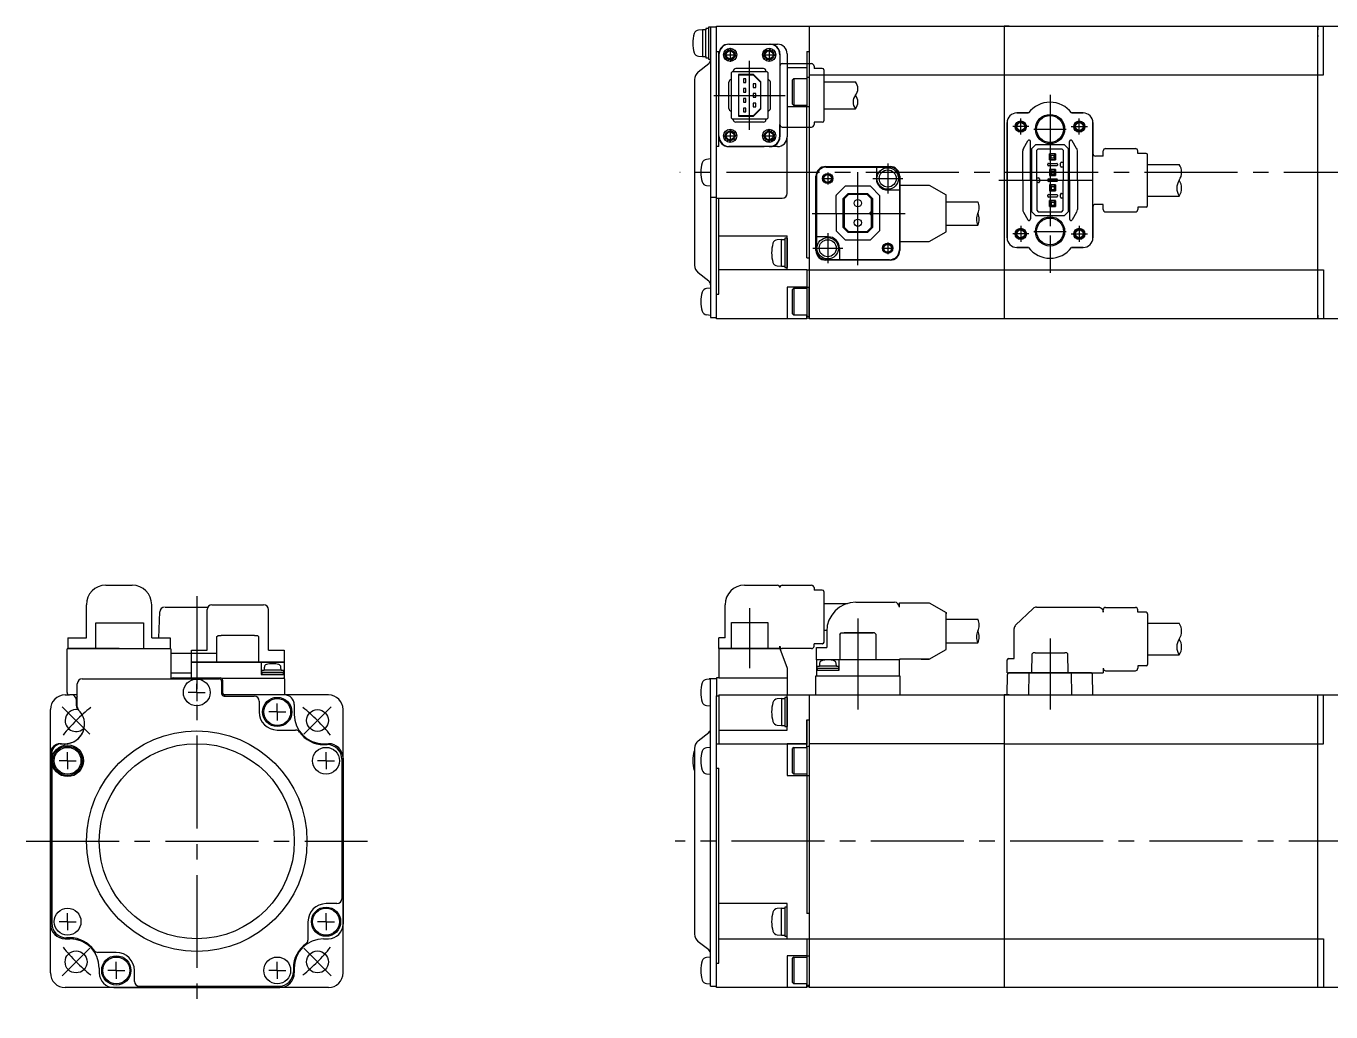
# Model space of a CAD drawing. Header units: millimetres. Extents: x -227 to 202, y -153 to 167.
# Drawn here: x -227.3 to 40.3, y -35 to 167.1 of the extents above; entities that cross this region are included whole.
import ezdxf

# ---------------------------------------------------------------- set-up
doc = ezdxf.new("R2010")
doc.units = ezdxf.units.MM
doc.linetypes.add('CENTER2', pattern=[28.575, 19.05, -3.175, 3.175, -3.175])
pattern_1 = [(45, (-312.71933, 45.2306), (-0.7071068, 1e-16), [])]

msp = doc.modelspace()

# ---------------------------------------------------------------- hatches: boundary and pattern name
at = {"linetype": 'Continuous'}
h = msp.add_hatch(dxfattribs=at)
h.set_pattern_fill('CUSTOM1', color=4, scale=0.5, angle=45, pattern_type=2)
h.set_pattern_definition(pattern_1)
edge = h.paths.add_edge_path()
edge.add_arc((-82.89, 161.24), 1.35, 0, 360)
edge = h.paths.add_edge_path(flags=17)
edge.add_arc((-82.89, 161.24), 1, 0, 360)
h = msp.add_hatch(dxfattribs=at)
h.set_pattern_fill('CUSTOM0', color=4, scale=0.5, angle=45, pattern_type=2)
h.set_pattern_definition(pattern_1)
edge = h.paths.add_edge_path()
edge.add_arc((-74.88, 161.24), 1.35, 0, 360)
edge = h.paths.add_edge_path(flags=17)
edge.add_arc((-74.88, 161.24), 1, 0, 360)
h = msp.add_hatch(dxfattribs=at)
h.set_pattern_fill('CUSTOM2', color=4, scale=0.5, angle=45, pattern_type=2)
h.set_pattern_definition(pattern_1)
edge = h.paths.add_edge_path()
edge.add_arc((-82.88, 144.64), 1.35, 0, 360)
edge = h.paths.add_edge_path(flags=17)
edge.add_arc((-82.88, 144.64), 1, 0, 360)
h = msp.add_hatch(dxfattribs=at)
h.set_pattern_fill('CUSTOM3', color=4, scale=0.5, angle=45, pattern_type=2)
h.set_pattern_definition(pattern_1)
edge = h.paths.add_edge_path()
edge.add_arc((-74.88, 144.64), 1.35, 0, 360)
edge = h.paths.add_edge_path(flags=17)
edge.add_arc((-74.88, 144.64), 1, 0, 360)

# ---------------------------------------------------------------- linework, layer by layer
at = {"color": 7, "linetype": 'Continuous'}
for p, q in [((-88.53, 166.39), (-89.38, 166.32)), ((-88.53, 166.39), (-88.53, 160.89)), ((-87.83, 166.39), (-88.53, 166.39)), ((-87.83, 166.64), (-87.83, 166.39)), ((-87.33, 166.64), (-87.83, 166.64)), ((-87.83, 160.89), (-87.83, 166.39)), ((-87.33, 166.89), (-87.33, 166.64)), ((-86.88, 166.89), (-87.33, 166.89)), ((-87.33, 166.64), (-87.33, 160.64)), ((-85.68, 166.89), (-86.88, 166.89)), ((-86.88, 166.89), (-86.88, 113.8)), ((-85.68, 107.14), (-85.68, 167.14)), ((-85.68, 167.14), (-66.68, 167.14)), ((-66.68, 167.14), (-66.68, 107.14)), ((-66.68, 167.14), (45.32, 167.14)), ((-26.68, 167.14), (-26.68, 135.54)), ((-26.68, 167.14), (-22.68, 167.14)), ((-25.68, 167.14), (-26.68, 167.14)), ((-25.68, 167.14), (-26.68, 167.14)), ((-1.33, 167.14), (-0.83, 167.14)), ((-1.33, 167.14), (-0.83, 167.14)), ((-0.83, 167.14), (1.17, 167.14)), ((37.62, 167.14), (37.62, 166.39)), ((37.62, 166.39), (37.62, 167.14)), ((37.62, 166.39), (37.62, 167.14)), ((37.62, 165.59), (37.62, 167.14)), ((37.62, 166.99), (37.62, 166.79)), ((37.62, 165.39), (37.62, 166.94)), ((38.82, 157.14), (38.82, 167.14)), ((-83.18, 163.44), (-74.68, 163.44)), ((-74.68, 163.44), (-73.18, 163.44)), ((37.62, 107.14), (37.62, 165.59)), ((37.62, 165.19), (37.62, 164.99)), ((-89.38, 160.97), (-88.53, 160.89)), ((-88.53, 160.89), (-87.83, 160.89)), ((-87.83, 160.89), (-87.83, 160.64)), ((-87.83, 160.64), (-87.33, 160.64)), ((-87.33, 160.64), (-87.33, 160.39)), ((-85.68, 161.94), (-85.18, 161.94)), ((-85.18, 142.44), (-85.18, 161.94)), ((-72.68, 161.44), (-72.68, 144.44)), ((-71.18, 161.44), (-71.18, 144.44)), ((-67.18, 161.94), (-67.18, 156.39)), ((-67.18, 161.94), (-66.68, 161.94)), ((-89.42, 157.74), (-87.27, 159.44)), ((-87.33, 160.39), (-86.88, 160.39)), ((-82.23, 157.94), (-82.23, 157.84)), ((-76.03, 158.44), (-81.73, 158.44)), ((-75.53, 157.84), (-75.53, 157.94)), ((-71.18, 158.64), (-67.18, 158.64)), ((-90.18, 156.17), (-90.18, 118.11)), ((-83.13, 150.24), (-83.13, 155.64)), ((-82.63, 156.14), (-82.58, 156.14)), ((-82.58, 157.64), (-82.38, 157.84)), ((-82.58, 148.24), (-82.58, 157.64)), ((-82.38, 157.84), (-75.38, 157.84)), ((-78.08, 157.19), (-81.18, 157.19)), ((-81.18, 157.19), (-81.18, 148.69)), ((-76.58, 155.69), (-78.08, 157.19)), ((-76.58, 150.19), (-76.58, 155.69)), ((-75.18, 157.64), (-75.38, 157.84)), ((-75.18, 157.64), (-75.18, 148.24)), ((-75.13, 156.14), (-75.18, 156.14)), ((-74.63, 150.24), (-74.63, 155.64)), ((-69.81, 156.39), (-70.06, 156.14)), ((-70.06, 151.14), (-70.06, 156.14)), ((-69.81, 156.39), (-67.06, 156.39)), ((-69.81, 156.39), (-69.81, 150.89)), ((-69.81, 156.39), (-69.81, 150.89)), ((-67.06, 150.64), (-67.06, 156.64)), ((-67.06, 150.64), (-67.06, 156.64)), ((-67.06, 150.64), (-67.06, 156.64)), ((-67.06, 150.64), (-67.06, 156.64)), ((-67.06, 156.64), (-66.68, 156.64)), ((-66.68, 157.14), (37.62, 157.14)), ((37.62, 157.14), (38.82, 157.14)), ((-78.08, 148.69), (-76.58, 150.19)), ((-71.18, 150.64), (-67.18, 150.64)), ((-70.06, 151.14), (-69.81, 150.89)), ((-67.06, 150.89), (-69.81, 150.89)), ((-67.06, 150.89), (-69.81, 150.89)), ((-67.18, 119.64), (-67.18, 150.89)), ((-67.06, 150.64), (-66.68, 150.64)), ((-67.06, 150.64), (-66.68, 150.64)), ((-82.63, 149.74), (-82.58, 149.74)), ((-82.58, 148.24), (-82.38, 148.04)), ((-75.38, 148.04), (-82.38, 148.04)), ((-82.23, 147.94), (-82.23, 148.04)), ((-76.03, 147.44), (-81.73, 147.44)), ((-81.18, 148.69), (-78.08, 148.69)), ((-75.53, 148.04), (-75.53, 147.94)), ((-75.38, 148.04), (-75.18, 148.24)), ((-75.13, 149.74), (-75.18, 149.74)), ((-26.08, 147.34), (-26.08, 123.74)), ((-21.68, 149.34), (-24.08, 149.34)), ((-10.48, 149.34), (-12.88, 149.34)), ((-8.48, 123.74), (-8.48, 147.34)), ((-85.18, 142.44), (-85.68, 142.44)), ((-74.68, 142.44), (-83.18, 142.44)), ((-73.18, 142.44), (-74.68, 142.44)), ((-71.18, 132.84), (-71.18, 144.44)), ((-26.68, 144.25), (-26.68, 107.14)), ((-22.75, 142.07), (-21.84, 143.64)), ((-21.28, 135.54), (-21.28, 143.49)), ((-21.01, 142.04), (-20.21, 142.84)), ((-21.01, 129.04), (-21.01, 142.04)), ((-20.21, 142.84), (-14.36, 142.84)), ((-20.01, 141.69), (-19.71, 141.99)), ((-19.71, 141.99), (-14.86, 141.99)), ((-14.86, 141.99), (-14.56, 141.69)), ((-14.36, 142.84), (-13.56, 142.04)), ((-13.56, 142.04), (-13.56, 129.04)), ((-13.28, 135.54), (-13.28, 143.49)), ((-11.82, 142.07), (-12.72, 143.64)), ((-86.88, 139.89), (-87.73, 139.82)), ((-22.88, 135.54), (-22.88, 141.57)), ((-20.01, 135.54), (-20.01, 141.69)), ((-14.91, 139.24), (-14.56, 139.24)), ((-14.56, 141.69), (-14.56, 135.54)), ((-11.68, 135.54), (-11.68, 141.57)), ((-63.28, 138.34), (-50.08, 138.34)), ((-63.18, 138.24), (-50.18, 138.24)), ((-52.88, 138.24), (-52.88, 135.84)), ((-17.76, 138.64), (-17.76, 138.84)), ((-17.61, 138.99), (-15.91, 138.99)), ((-15.91, 138.49), (-17.61, 138.49)), ((-15.76, 138.84), (-15.76, 138.64)), ((-15.11, 138.44), (-15.11, 139.04)), ((-14.56, 138.24), (-14.91, 138.24)), ((-87.73, 134.46), (-86.88, 134.39)), ((-65.28, 121.14), (-65.28, 136.34)), ((-65.18, 121.24), (-65.18, 136.24)), ((-59.36, 134.25), (-61.12, 132.49)), ((-54.15, 134.31), (-59.22, 134.31)), ((-54.01, 134.25), (-52.19, 132.35)), ((-48.18, 136.24), (-48.18, 121.24)), ((-48.08, 136.34), (-48.08, 121.14)), ((-22.88, 135.54), (-22.88, 129.51)), ((-21.28, 135.54), (-21.28, 127.59)), ((-20.01, 136.04), (-19.66, 136.04)), ((-20.01, 135.54), (-20.01, 129.39)), ((-19.66, 135.04), (-20.01, 135.04)), ((-19.46, 135.84), (-19.46, 135.24)), ((-17.76, 135.44), (-17.76, 135.64)), ((-17.61, 135.79), (-15.91, 135.79)), ((-15.91, 135.29), (-17.61, 135.29)), ((-15.76, 135.64), (-15.76, 135.44)), ((-14.56, 129.39), (-14.56, 135.54)), ((-13.28, 135.54), (-13.28, 127.59)), ((-11.68, 135.54), (-11.68, 129.51)), ((-86.88, 132.04), (-85.68, 132.04)), ((-85.68, 131.84), (-72.18, 131.84)), ((-85.18, 112.14), (-85.18, 131.84)), ((-61.18, 132.35), (-61.17, 125.29)), ((-59.68, 131.81), (-58.68, 132.81)), ((-59.68, 125.83), (-59.68, 131.81)), ((-58.6, 132.61), (-59.48, 131.73)), ((-59.48, 131.73), (-59.48, 125.91)), ((-58.68, 132.81), (-54.69, 132.81)), ((-54.77, 132.61), (-58.6, 132.61)), ((-53.89, 131.73), (-54.77, 132.61)), ((-53.69, 131.81), (-54.69, 132.81)), ((-53.89, 125.91), (-53.89, 131.73)), ((-53.69, 131.81), (-53.69, 125.83)), ((-52.19, 125.29), (-52.19, 132.35)), ((-50.58, 133.54), (-48.18, 133.54)), ((-17.76, 132.24), (-17.76, 132.44)), ((-17.61, 132.59), (-15.91, 132.59)), ((-15.91, 132.09), (-17.61, 132.09)), ((-15.76, 132.44), (-15.76, 132.24)), ((-15.11, 132.04), (-15.11, 132.64)), ((-14.91, 132.84), (-14.56, 132.84)), ((-14.56, 131.84), (-14.91, 131.84)), ((-54.16, 128.59), (-54.16, 128.89)), ((-54.06, 128.99), (-53.89, 128.99)), ((-53.89, 128.49), (-54.06, 128.49)), ((-22.75, 129.01), (-21.84, 127.44)), ((-20.21, 128.24), (-21.01, 129.04)), ((-20.01, 129.39), (-19.71, 129.09)), ((-19.71, 129.09), (-14.86, 129.09)), ((-14.86, 129.09), (-14.56, 129.39)), ((-13.56, 129.04), (-14.36, 128.24)), ((-11.82, 129.01), (-12.72, 127.44)), ((-59.68, 125.83), (-58.68, 124.83)), ((-59.48, 125.91), (-58.6, 125.03)), ((-54.77, 125.03), (-53.89, 125.91)), ((-54.69, 124.83), (-53.69, 125.83)), ((-14.36, 128.24), (-20.21, 128.24)), ((-85.18, 124.14), (-71.18, 124.14)), ((-72.38, 123.39), (-73.23, 123.32)), ((-72.38, 117.89), (-72.38, 123.39)), ((-72.38, 123.39), (-71.68, 123.39)), ((-71.68, 123.64), (-71.68, 117.64)), ((-71.18, 123.64), (-71.68, 123.64)), ((-71.18, 117.14), (-71.18, 124.14)), ((-71.18, 123.64), (-71.18, 117.64)), ((-71.18, 123.64), (-71.18, 117.64)), ((-62.78, 123.94), (-65.18, 123.94)), ((-61.12, 125.15), (-59.36, 123.39)), ((-59.22, 123.33), (-54.15, 123.33)), ((-54.69, 124.83), (-58.68, 124.83)), ((-58.6, 125.03), (-54.77, 125.03)), ((-54.01, 123.39), (-52.25, 125.15)), ((-60.48, 121.64), (-60.48, 119.24)), ((-24.08, 121.74), (-21.68, 121.74)), ((-12.88, 121.74), (-10.48, 121.74)), ((-73.23, 117.97), (-72.38, 117.89)), ((-72.38, 117.89), (-71.68, 117.89)), ((-67.18, 119.64), (-66.68, 119.64)), ((-50.08, 119.14), (-63.28, 119.14)), ((-50.18, 119.24), (-63.18, 119.24)), ((-87.27, 114.84), (-89.42, 116.54)), ((-67.18, 117.14), (-85.18, 117.14)), ((-71.68, 117.64), (-71.18, 117.64)), ((-67.18, 117.14), (-67.18, 113.39)), ((-67.18, 117.14), (-66.68, 117.14)), ((-66.68, 117.14), (37.62, 117.14)), ((37.62, 117.14), (38.82, 117.14)), ((38.82, 117.14), (38.82, 107.14)), ((-86.88, 113.39), (-87.73, 113.32)), ((-86.88, 113.8), (-86.88, 107.39)), ((-71.18, 113.64), (-71.18, 107.14)), ((-67.18, 113.64), (-71.18, 113.64)), ((-69.81, 113.39), (-70.06, 113.14)), ((-70.06, 108.14), (-70.06, 113.14)), ((-69.81, 113.39), (-69.81, 107.89)), ((-69.81, 113.39), (-67.06, 113.39)), ((-67.06, 107.64), (-67.06, 113.64)), ((-67.06, 113.64), (-66.68, 113.64)), ((-66.68, 110.64), (-66.68, 113.39)), ((-66.68, 110.64), (-66.68, 113.39)), ((-85.68, 112.14), (-85.18, 112.14)), ((-66.68, 107.89), (-66.68, 110.64)), ((-87.73, 107.97), (-86.88, 107.89)), ((-86.88, 107.39), (-85.68, 107.39)), ((-67.18, 107.14), (-85.68, 107.14)), ((-70.06, 108.14), (-69.81, 107.89)), ((-67.06, 107.89), (-69.81, 107.89)), ((-67.18, 107.14), (-67.18, 107.89)), ((-67.18, 107.34), (-66.68, 107.34)), ((-67.06, 107.64), (-66.68, 107.64)), ((45.32, 107.14), (-66.68, 107.14)), ((37.62, 107.14), (37.62, 108.69)), ((37.62, 107.89), (37.62, 107.14)), ((37.62, 107.14), (37.62, 107.89)), ((37.62, 107.14), (37.62, 107.89)), ((37.62, 107.49), (37.62, 107.29)), ((-212.95, 44.8), (-203.15, 44.8)), ((-212.95, 39.5), (-212.95, 44.8)), ((-203.15, 44.8), (-203.15, 39.5)), ((-82.58, 39.5), (-82.58, 44.82)), ((-82.58, 44.82), (-75.18, 44.82)), ((-75.18, 44.82), (-75.18, 39.5)), ((-188.2, 41.9), (-187.9, 42.2)), ((-188.2, 41.9), (-188.2, 36.7)), ((-187.9, 42.2), (-187.28, 42.2)), ((-180.43, 42.2), (-187.28, 42.2)), ((-180.43, 42.2), (-179.8, 42.2)), ((-179.8, 42.2), (-179.5, 41.9)), ((-179.5, 36.7), (-179.5, 41.9)), ((-60.41, 42.4), (-60.11, 42.7)), ((-60.41, 42.4), (-60.41, 37.2)), ((-60.11, 42.7), (-59.49, 42.7)), ((-59.53, 42.7), (-53.54, 42.7)), ((-53.88, 42.7), (-59.49, 42.7)), ((-53.26, 42.7), (-53.88, 42.7)), ((-53.26, 42.7), (-52.96, 42.4)), ((-52.96, 37.2), (-52.96, 42.4)), ((-218.85, 30.5), (-218.85, 39.4)), ((-218.75, 39.5), (-197.65, 39.5)), ((-197.55, 39.4), (-197.55, 33.3)), ((-197.55, 38.57), (-188.2, 38.57)), ((-85.18, 39.4), (-85.18, 33.5)), ((-80.62, 39.5), (-85.08, 39.5)), ((-75.66, 39.5), (-80.62, 39.5)), ((-75.16, 39.5), (-79.26, 39.5)), ((-73.88, 39.5), (-75.66, 39.5)), ((-72.68, 39.5), (-75.16, 39.5)), ((-72.68, 39.5), (-71.18, 35.5)), ((-21.01, 34.5), (-20.94, 38.4)), ((-20.74, 38.6), (-20.94, 38.4)), ((-20.3, 38.6), (-20.74, 38.6)), ((-20.31, 38.6), (-19.83, 38.6)), ((-19.83, 38.6), (-14.74, 38.6)), ((-14.74, 38.6), (-14.26, 38.6)), ((-13.83, 38.6), (-14.26, 38.6)), ((-13.83, 38.6), (-13.63, 38.4)), ((-13.56, 34.5), (-13.63, 38.4)), ((-193.35, 36.7), (-174.35, 36.7)), ((-193.35, 33.5), (-193.35, 36.7)), ((-179.05, 36.7), (-179.05, 34.2)), ((-178.9, 34.6), (-178.9, 35.1)), ((-178.9, 35.1), (-178.45, 35.1)), ((-178.4, 35.69), (-178.45, 35.1)), ((-174.95, 35.1), (-178.45, 35.1)), ((-174.95, 35.1), (-175, 35.69)), ((-174.95, 35.1), (-174.5, 35.1)), ((-174.5, 35.1), (-174.5, 34.6)), ((-174.35, 36.7), (-174.35, 33.4)), ((-71.18, 35.5), (-71.18, 29.99)), ((-65.18, 37.2), (-65.18, 33.9)), ((-48.18, 37.2), (-65.18, 37.2)), ((-63.18, 35), (-65.18, 35)), ((-65.03, 35.4), (-65.03, 35.9)), ((-65.03, 35.9), (-64.58, 35.9)), ((-60.63, 35.4), (-65.03, 35.4)), ((-64.98, 35.4), (-65.03, 35.4)), ((-64.98, 35), (-64.98, 35.4)), ((-64.53, 36.49), (-64.58, 35.9)), ((-61.08, 35.9), (-64.58, 35.9)), ((-60.58, 35), (-63.18, 35)), ((-61.08, 35.9), (-61.14, 36.49)), ((-61.08, 35.9), (-60.63, 35.9)), ((-60.63, 35.4), (-60.68, 35.4)), ((-60.68, 35.4), (-60.68, 35)), ((-60.63, 35.9), (-60.63, 35.4)), ((-60.58, 37.2), (-60.58, 35)), ((-48.18, 33.9), (-48.18, 37.2)), ((-216.75, 27.57), (-216.75, 32.3)), ((-215.75, 33.3), (-187.65, 33.3)), ((-193.35, 34.47), (-197.55, 34.47)), ((-197.05, 33.5), (-187.45, 33.5)), ((-192.25, 30.5), (-192.25, 32.25)), ((-187.15, 33.4), (-174.45, 33.4)), ((-187.15, 32.8), (-187.15, 30.25)), ((-186.95, 33), (-186.95, 30.5)), ((-179.05, 34.2), (-174.35, 34.2)), ((-174.5, 34.6), (-178.9, 34.6)), ((-178.85, 34.6), (-178.9, 34.6)), ((-178.85, 34.2), (-178.85, 34.6)), ((-174.55, 34.2), (-178.85, 34.2)), ((-174.5, 34.6), (-174.55, 34.6)), ((-174.55, 34.6), (-174.55, 34.2)), ((-174.35, 33.4), (-174.45, 33.4)), ((-174.25, 33.3), (-174.25, 30)), ((-86.88, 33.25), (-87.73, 33.18)), ((-85.68, 33.3), (-87.18, 33.3)), ((-86.88, -29.75), (-86.88, 33.3)), ((-85.18, 33.5), (-85.68, 33.5)), ((-85.68, 33.5), (-85.68, 33.3)), ((-85.68, 33.3), (-85.68, 29.8)), ((-85.18, 33.5), (-71.18, 33.5)), ((-71.18, 33.5), (-71.18, 30)), ((-65.28, 33.9), (-48.08, 33.9)), ((-65.28, 30), (-65.28, 33.9)), ((-48.08, 33.9), (-48.08, 30)), ((-26.08, 30), (-26.01, 34.21)), ((-13.56, 34.5), (-25.71, 34.5)), ((-21.64, 34.5), (-21.68, 30)), ((-8.86, 34.5), (-13.56, 34.5)), ((-12.92, 34.5), (-12.88, 30)), ((-8.48, 30), (-8.56, 34.21)), ((-219.25, 30), (-218.35, 30)), ((-216.75, 30), (-218.35, 30)), ((-192.25, 30.5), (-194, 30.5)), ((-192.25, 30.5), (-190.5, 30.5)), ((-192.25, 30.5), (-192.25, 28.75)), ((-165.25, 30), (-187.09, 30)), ((-186.65, 29.75), (-180.45, 29.75)), ((-85.68, 29.8), (-85.18, 29.8)), ((-85.68, -30), (-85.68, 29.8)), ((-85.18, 30), (-85.18, 20)), ((-85.18, 30), (-66.68, 30)), ((-71.68, 29.5), (-71.68, 23.5)), ((-71.18, 29.5), (-71.68, 29.5)), ((-71.18, 22.8), (-71.18, 29.99)), ((-71.18, 29.5), (-71.18, 23.5)), ((-66.68, 30), (45.32, 30)), ((-66.68, 30), (-66.68, -30)), ((-25.68, 30), (-26.68, 30)), ((-25.68, 30), (-26.68, 30)), ((-26.68, 30), (-22.68, 30)), ((-26.68, 30), (-26.68, -1.6)), ((-20.83, 30), (-20.33, 30)), ((-20.83, 30), (-20.33, 30)), ((-20.33, 30), (-18.33, 30)), ((37.62, -30), (37.62, 30)), ((38.82, 20), (38.82, 30)), ((-222.25, -27), (-222.25, 27)), ((-216.95, 27.76), (-216.95, 29.25)), ((-179.45, 28.75), (-179.45, 26.5)), ((-175.75, 26.5), (-175.75, 28.25)), ((-172.25, 28), (-172.25, 26)), ((-162.25, -27), (-162.25, 27)), ((-87.73, 27.82), (-86.88, 27.75)), ((-72.38, 29.25), (-73.23, 29.17)), ((-72.38, 29.25), (-71.68, 29.25)), ((-72.38, 29.25), (-72.38, 23.75)), ((-175.75, 26.5), (-177.5, 26.5)), ((-175.75, 26.5), (-175.75, 24.75)), ((-175.75, 26.5), (-174, 26.5)), ((-67.18, 24.9), (-66.68, 24.9)), ((-67.18, 19.25), (-67.18, 24.9)), ((-67.18, 24.9), (-67.18, 19.8)), ((-175.75, 22.8), (-172, 22.8)), ((-175.75, 22.8), (-172, 22.8)), ((-89.42, 20.6), (-87.27, 22.3)), ((-85.18, 22.8), (-71.18, 22.8)), ((-73.23, 23.82), (-72.38, 23.75)), ((-72.38, 23.75), (-71.68, 23.75)), ((-71.68, 23.5), (-71.18, 23.5)), ((-220.25, 20), (-219.25, 20)), ((-220, 20), (-219.25, 20)), ((-166.25, 20), (-165.25, 20)), ((-166.25, 20), (-165.25, 20)), ((-166.25, 19.8), (-165.5, 19.8)), ((-90.18, 19.13), (-90.18, -19.13)), ((-86.88, 19.25), (-87.73, 19.17)), ((-85.68, 20), (-71.18, 20)), ((-85.18, 20), (-67.18, 20)), ((-71.18, 19.94), (-71.18, 20)), ((-67.18, 19.94), (-71.18, 19.94)), ((-71.18, 19.94), (-71.18, 13.5)), ((-69.81, 19.25), (-70.06, 19)), ((-70.06, 14), (-70.06, 19)), ((-69.81, 19.25), (-67.06, 19.25)), ((-69.81, 19.25), (-69.81, 13.75)), ((-67.06, 13.5), (-67.06, 19.5)), ((-67.06, 19.5), (-66.68, 19.5)), ((-26.68, 20), (-66.68, 20)), ((-26.68, 20), (38.82, 20)), ((-222.25, 18), (-222.25, -18)), ((-222.25, 17), (-222.25, -17)), ((-222, 18), (-222, 11.8)), ((-218.75, 16.5), (-220.5, 16.5)), ((-218.75, 16.5), (-218.75, 18.25)), ((-218.75, 16.5), (-218.75, 14.75)), ((-218.75, 16.5), (-217, 16.5)), ((-165.75, 16.5), (-167.5, 16.5)), ((-165.75, 16.5), (-165.75, 18.25)), ((-165.75, 16.5), (-165.75, 14.75)), ((-165.75, 16.5), (-164, 16.5)), ((-162.5, 16.8), (-162.5, -11.8)), ((-162.25, 17), (-162.25, -17)), ((-162.25, 17), (-162.25, -17)), ((-162.25, 17), (-162.25, -11)), ((-87.73, 13.82), (-86.88, 13.75)), ((-85.68, 15), (-85.18, 15)), ((-85.18, -25), (-85.18, 15)), ((-71.18, 13.5), (-67.18, 13.5)), ((-70.06, 14), (-69.81, 13.75)), ((-67.06, 13.75), (-69.81, 13.75)), ((-67.18, 13.75), (-67.18, -14.8)), ((-67.06, 13.5), (-66.68, 13.5)), ((-222.25, 11), (-222.25, -17)), ((-222, 11.8), (-222, -16.8)), ((-26.68, 7.1), (-26.68, -30)), ((-163.5, -12.8), (-165.75, -12.8)), ((-71.18, -12.8), (-85.18, -12.8)), ((-71.18, -20), (-71.18, -12.8)), ((-218.75, -16.5), (-218.75, -14.75)), ((-165.75, -16.5), (-165.75, -14.75)), ((-72.38, -13.75), (-73.23, -13.83)), ((-72.38, -13.75), (-71.68, -13.75)), ((-72.38, -19.25), (-72.38, -13.75)), ((-71.68, -13.5), (-71.68, -19.5)), ((-71.18, -13.5), (-71.68, -13.5)), ((-66.68, -14.8), (-67.18, -14.8)), ((-218.75, -16.5), (-220.5, -16.5)), ((-218.75, -16.5), (-218.75, -18.25)), ((-218.75, -16.5), (-217, -16.5)), ((-169.45, -16.5), (-169.45, -20.26)), ((-169.45, -16.5), (-169.45, -20.26)), ((-165.75, -16.5), (-167.5, -16.5)), ((-165.75, -16.5), (-165.75, -18.25)), ((-165.75, -16.5), (-164, -16.5)), ((-219.25, -20), (-218.25, -20)), ((-218.25, -20), (-219.25, -20)), ((-218.25, -19.8), (-219, -19.8)), ((-166.25, -20), (-165.25, -20)), ((-87.27, -22.3), (-89.42, -20.6)), ((-85.18, -20), (-67.18, -20)), ((-73.23, -19.18), (-72.38, -19.25)), ((-72.38, -19.25), (-71.68, -19.25)), ((-71.68, -19.5), (-71.18, -19.5)), ((-67.18, -20), (-67.18, -23.75)), ((-67.18, -20), (-66.68, -20)), ((-66.68, -20), (-26.68, -20)), ((-26.68, -20), (38.82, -20)), ((38.82, -20), (38.82, -30)), ((-208.75, -22.8), (-212.51, -22.8)), ((-86.88, -23.75), (-87.73, -23.83)), ((-67.18, -23.5), (-71.18, -23.5)), ((-71.18, -23.5), (-71.18, -30)), ((-69.81, -23.75), (-70.06, -24)), ((-70.06, -29), (-70.06, -24)), ((-69.81, -23.75), (-67.06, -23.75)), ((-69.81, -23.75), (-69.81, -29.25)), ((-67.06, -29.5), (-67.06, -23.5)), ((-67.06, -23.5), (-66.68, -23.5)), ((-212.25, -26), (-212.25, -27)), ((-208.75, -26.5), (-210.5, -26.5)), ((-208.75, -26.5), (-208.75, -24.75)), ((-208.75, -26.5), (-208.75, -28.25)), ((-208.75, -26.5), (-207, -26.5)), ((-205.05, -28.75), (-205.05, -26.5)), ((-175.75, -26.5), (-177.5, -26.5)), ((-175.75, -26.5), (-175.75, -24.75)), ((-175.75, -26.5), (-175.75, -28.25)), ((-175.75, -26.5), (-174, -26.5)), ((-172.45, -26), (-172.45, -26.75)), ((-172.25, -26), (-172.25, -27)), ((-172.25, -26), (-172.25, -27)), ((-85.68, -25), (-85.18, -25)), ((-66.68, -26.5), (-66.68, -29.25)), ((-87.73, -29.18), (-86.88, -29.25)), ((-70.06, -29), (-69.81, -29.25)), ((-67.06, -29.25), (-69.81, -29.25)), ((-67.18, -30), (-67.18, -29.25)), ((-165.25, -30), (-219.25, -30)), ((-209.25, -30), (-175.25, -30)), ((-209.25, -30), (-178.3, -30)), ((-204.05, -29.75), (-175.45, -29.75)), ((-203.25, -30), (-175.25, -30)), ((-178.3, -30), (-175.25, -30)), ((-86.88, -29.75), (-85.68, -29.75)), ((-67.18, -30), (-85.68, -30)), ((-67.18, -29.8), (-66.68, -29.8)), ((-67.06, -29.5), (-66.68, -29.5)), ((45.32, -30), (-66.68, -30))]:
    msp.add_line(p, q, dxfattribs=at)
at = {"color": 4, "linetype": 'Continuous'}
for p, q in [((-82.98, 163.44), (-74.88, 163.44)), ((-85.18, 161.24), (-85.18, 152.94)), ((-72.68, 161.24), (-72.68, 158.94)), ((-72.18, 159.44), (-66.18, 159.44)), ((-65.68, 158.94), (-65.68, 158.44)), ((-63.98, 158.44), (-65.68, 158.44)), ((-63.68, 158.14), (-63.68, 147.74)), ((-63.68, 155.69), (-57.18, 155.69)), ((-85.18, 144.64), (-85.18, 152.94)), ((-63.68, 150.19), (-57.18, 150.19)), ((-63.98, 147.44), (-65.68, 147.44)), ((-65.68, 147.44), (-65.68, 146.94)), ((-26.08, 123.74), (-26.08, 147.34)), ((-24.08, 149.34), (-21.68, 149.34)), ((-12.88, 149.34), (-10.48, 149.34)), ((-8.48, 147.34), (-8.48, 140.99)), ((-72.68, 144.64), (-72.68, 146.94)), ((-72.68, 146.94), (-72.68, 146.94)), ((-72.18, 146.44), (-66.18, 146.44)), ((-82.98, 142.44), (-77.78, 142.44)), ((-77.78, 142.44), (-81.98, 142.44)), ((-79.08, 142.44), (-75.88, 142.44)), ((-74.88, 142.44), (-79.08, 142.44)), ((-5.88, 142.04), (0.22, 142.04)), ((-6.38, 140.49), (-7.98, 140.49)), ((-6.38, 140.49), (-6.38, 141.54)), ((0.72, 141.04), (0.72, 141.54)), ((2.42, 141.04), (0.72, 141.04)), ((2.72, 130.34), (2.72, 140.74)), ((-63.18, 138.24), (-50.18, 138.24)), ((2.72, 138.79), (9.22, 138.79)), ((-65.18, 136.24), (-65.18, 121.24)), ((-48.18, 136.24), (-48.18, 134.54)), ((-48.18, 134.54), (-42.08, 134.54)), ((-43.83, 134.54), (-42.08, 134.54)), ((-42.08, 134.54), (-38.58, 132.52)), ((-39.21, 132.88), (-38.58, 132.52)), ((-38.58, 130.04), (-38.58, 132.52)), ((-38.58, 124.96), (-38.58, 132.52)), ((-38.58, 131.14), (-32.08, 131.14)), ((-34.23, 131.14), (-32.08, 131.14)), ((2.72, 132.29), (9.22, 132.29)), ((-8.48, 130.09), (-8.48, 123.74)), ((-6.38, 130.59), (-7.98, 130.59)), ((-6.38, 129.54), (-6.38, 130.59)), ((-5.88, 129.04), (0.22, 129.04)), ((0.72, 130.04), (0.72, 129.54)), ((2.42, 130.04), (0.72, 130.04)), ((-38.58, 126.34), (-32.08, 126.34)), ((-34.23, 126.34), (-32.08, 126.34)), ((-42.08, 122.94), (-38.58, 124.96)), ((-39.21, 124.6), (-38.58, 124.96)), ((-48.18, 122.94), (-42.08, 122.94)), ((-48.18, 122.94), (-48.18, 121.24)), ((-43.83, 122.94), (-42.08, 122.94)), ((-21.68, 121.74), (-24.08, 121.74)), ((-10.48, 121.74), (-12.88, 121.74)), ((-63.18, 119.24), (-50.18, 119.24)), ((-210.9, 52.5), (-205.5, 52.5)), ((-79.93, 52.5), (-73.18, 52.5)), ((-72.18, 52.5), (-66.18, 52.5)), ((-65.68, 52), (-65.68, 51.5)), ((-63.98, 51.5), (-65.68, 51.5)), ((-63.68, 51.2), (-63.68, 40.8)), ((-214.9, 41.7), (-214.9, 48.5)), ((-201.5, 41.7), (-201.5, 48.5)), ((-189.15, 48.5), (-178.55, 48.5)), ((-83.93, 41.7), (-83.93, 48.5)), ((-63.68, 48.75), (-58.81, 48.75)), ((-57.08, 49), (-49.18, 49)), ((-48.18, 48), (-48.18, 48.9)), ((-48.18, 48.9), (-42.08, 48.9)), ((-48.18, 48), (-48.18, 48.9)), ((-42.08, 48.9), (-38.58, 46.88)), ((-200, 41.7), (-199.84, 47.02)), ((-198.74, 48), (-190, 48)), ((-190.15, 39.2), (-190.15, 47.5)), ((-177.55, 39.2), (-177.55, 47.5)), ((-38.58, 39.32), (-38.58, 46.88)), ((-38.58, 46.88), (-38.58, 46.65)), ((-38.58, 46.88), (-38.58, 46.65)), ((-38.58, 45.5), (-32.08, 45.5)), ((-24.34, 44.29), (-20.74, 47.71)), ((-20.04, 48), (-7.38, 48)), ((-6.38, 47), (-6.38, 47.5)), ((-5.88, 47.95), (0.22, 47.95)), ((0.72, 46.95), (0.72, 47.45)), ((2.42, 46.95), (0.72, 46.95)), ((2.32, 46.95), (0.92, 46.95)), ((2.72, 46.65), (2.72, 36.25)), ((-63.68, 43.25), (-63.08, 43.25)), ((-63.08, 43), (-63.08, 39.7)), ((-63.08, 43), (-63.08, 39.7)), ((-24.63, 37.5), (-24.63, 43.59)), ((2.72, 44.7), (9.22, 44.7)), ((-218.7, 41.7), (-214.9, 41.7)), ((-218.7, 41.7), (-218.7, 39.5)), ((-201.5, 41.7), (-197.7, 41.7)), ((-197.7, 41.7), (-197.7, 39.5)), ((-83.93, 41.7), (-85.18, 41.7)), ((-85.18, 39.5), (-85.18, 41.7)), ((-65.68, 40), (-65.68, 40.5)), ((-63.98, 40.5), (-65.68, 40.5)), ((-38.58, 40.7), (-32.08, 40.7)), ((-208.2, 39.5), (-218.7, 39.5)), ((-208.2, 39.5), (-197.7, 39.5)), ((-193.35, 36.7), (-193.35, 39.2)), ((-193.35, 39.2), (-190.15, 39.2)), ((-177.55, 39.2), (-174.35, 39.2)), ((-174.35, 39.2), (-174.35, 36.7)), ((-85.18, 39.5), (-78.93, 39.5)), ((-78.93, 39.5), (-72.68, 39.5)), ((-72.68, 39.5), (-72.68, 40)), ((-66.18, 39.5), (-72.18, 39.5)), ((-65.18, 39.7), (-63.08, 39.7)), ((-65.18, 39.7), (-63.08, 39.7)), ((-65.18, 37.2), (-65.18, 39.7)), ((-42.08, 37.3), (-38.58, 39.32)), ((-25.74, 37.5), (-24.63, 37.5)), ((2.72, 38.2), (9.22, 38.2)), ((-174.35, 36.7), (-193.35, 36.7)), ((-48.18, 37.2), (-65.18, 37.2)), ((-42.08, 37.3), (-48.18, 37.3)), ((-48.18, 37.3), (-48.18, 37.2)), ((-43.73, 37.3), (-42.08, 37.3)), ((-26.08, 34.5), (-26.04, 37.21)), ((-6.38, 35.45), (-6.38, 34.5)), ((-5.88, 34.95), (0.22, 34.95)), ((2.42, 35.95), (0.72, 35.95)), ((0.72, 35.95), (0.72, 35.45)), ((2.32, 35.95), (0.92, 35.95)), ((-26.08, 34.5), (-17.28, 34.5)), ((-17.28, 34.5), (-6.38, 34.5))]:
    msp.add_line(p, q, dxfattribs=at)
at = {"color": 1, "linetype": 'CENTER2'}
for p, q in [((-84.09, 161.24), (-81.69, 161.24)), ((-82.89, 162.44), (-82.89, 160.04)), ((-76.08, 161.24), (-73.68, 161.24)), ((-74.88, 162.44), (-74.88, 160.04)), ((-78.88, 145.84), (-78.88, 160.04)), ((-86.19, 152.94), (-71.58, 152.94)), ((-17.28, 153.04), (-17.28, 151.54)), ((-17.28, 151.54), (-17.28, 116.53)), ((-23.28, 144.89), (-23.28, 148.19)), ((-11.28, 144.89), (-11.28, 148.19)), ((-84.08, 144.64), (-81.68, 144.64)), ((-82.88, 145.84), (-82.88, 143.44)), ((-76.08, 144.64), (-73.68, 144.64)), ((-74.88, 145.84), (-74.88, 143.44)), ((-21.63, 146.54), (-24.93, 146.54)), ((-20.58, 146.04), (-13.98, 146.04)), ((-17.28, 146.4), (-17.28, 118.04)), ((-12.93, 146.54), (-9.63, 146.54)), ((-56.68, 118.14), (-56.68, 139.34)), ((78.32, 137.14), (-93.18, 137.14)), ((-62.87, 137.09), (-62.87, 134.69)), ((-50.57, 138.97), (-50.57, 132.81)), ((-64.07, 135.89), (-61.67, 135.89)), ((-53.65, 135.89), (-48.37, 135.89)), ((-48.37, 135.89), (-47.49, 135.89)), ((-27.79, 135.54), (-6.23, 135.54)), ((-66.05, 128.74), (-46.89, 128.74)), ((-23.28, 126.19), (-23.28, 122.89)), ((-11.28, 126.19), (-11.28, 122.89)), ((-62.87, 124.67), (-62.87, 118.51)), ((-21.63, 124.54), (-24.93, 124.54)), ((-20.58, 125.04), (-13.98, 125.04)), ((-12.93, 124.54), (-9.63, 124.54)), ((-65.95, 121.59), (-60.67, 121.59)), ((-60.67, 121.59), (-59.79, 121.59)), ((-51.77, 121.59), (-49.37, 121.59)), ((-50.57, 122.79), (-50.57, 120.39)), ((-192.25, 50.22), (-192.25, -35)), ((-78.88, 47.82), (-78.88, 35.5)), ((-56.68, 45.7), (-56.68, 27)), ((-17.28, 41.6), (-17.28, 27)), ((-219.83, 27.58), (-214.17, 21.92)), ((-170.33, 21.92), (-164.68, 27.58)), ((-227.25, 0), (-157.25, 0)), ((79.32, 0), (-94.18, 0)), ((-219.83, -27.58), (-214.17, -21.92)), ((-164.68, -27.58), (-170.33, -21.92))]:
    msp.add_line(p, q, dxfattribs=at)
at = {"color": 2, "linetype": 'Continuous'}
for p, q in [((-81.13, 157.14), (-78.13, 157.14)), ((-81.13, 148.74), (-81.13, 157.14)), ((-80.13, 156.32), (-80.13, 155.57)), ((-79.63, 156.32), (-80.13, 156.32)), ((-80.13, 155.57), (-79.63, 155.57)), ((-79.63, 155.57), (-79.63, 156.32)), ((-78.13, 157.14), (-76.63, 155.64)), ((-77.63, 155.32), (-78.13, 155.32)), ((-78.13, 155.32), (-78.13, 154.57)), ((-77.63, 154.57), (-77.63, 155.32)), ((-76.63, 155.64), (-76.63, 150.24)), ((-80.13, 154.32), (-80.13, 153.57)), ((-79.63, 154.32), (-80.13, 154.32)), ((-80.13, 153.57), (-79.63, 153.57)), ((-79.63, 153.57), (-79.63, 154.32)), ((-78.13, 154.57), (-77.63, 154.57)), ((-78.13, 153.32), (-78.13, 152.57)), ((-77.63, 153.32), (-78.13, 153.32)), ((-78.13, 152.57), (-77.63, 152.57)), ((-77.63, 152.57), (-77.63, 153.32)), ((-80.13, 152.32), (-80.13, 151.57)), ((-79.63, 152.32), (-80.13, 152.32)), ((-80.13, 151.57), (-79.63, 151.57)), ((-80.13, 150.32), (-80.13, 149.57)), ((-79.63, 150.32), (-80.13, 150.32)), ((-79.63, 151.57), (-79.63, 152.32)), ((-79.63, 149.57), (-79.63, 150.32)), ((-78.13, 151.32), (-78.13, 150.57)), ((-77.63, 151.32), (-78.13, 151.32)), ((-78.13, 150.57), (-77.63, 150.57)), ((-76.63, 150.24), (-78.13, 148.74)), ((-77.63, 150.57), (-77.63, 151.32)), ((-78.13, 148.74), (-81.13, 148.74)), ((-80.13, 149.57), (-79.63, 149.57)), ((-19.78, 144.38), (-19.78, 144.9)), ((-19.68, 144.7), (-19.68, 144.24)), ((-14.88, 144.7), (-14.88, 144.24)), ((-14.78, 144.9), (-14.78, 144.38)), ((-17.37, 140.96), (-17.37, 139.73)), ((-16.14, 140.96), (-17.37, 140.96)), ((-17.36, 140.54), (-17.37, 140.54)), ((-17.36, 140.14), (-17.37, 140.14)), ((-16.14, 139.73), (-17.37, 139.73)), ((-17.36, 139.74), (-17.36, 140.96)), ((-16.16, 140.94), (-17.36, 140.94)), ((-17.06, 140.64), (-17.36, 140.94)), ((-17.06, 140.04), (-17.36, 139.74)), ((-17.36, 139.74), (-16.16, 139.74)), ((-16.46, 140.64), (-17.06, 140.64)), ((-17.06, 140.04), (-17.06, 140.64)), ((-16.46, 140.04), (-17.06, 140.04)), ((-16.46, 140.64), (-16.16, 140.94)), ((-16.46, 140.04), (-16.46, 140.64)), ((-16.46, 140.04), (-16.16, 139.74)), ((-16.16, 139.74), (-16.16, 140.96)), ((-16.16, 140.14), (-16.14, 140.14)), ((-16.14, 140.96), (-16.14, 139.73)), ((-16.14, 137.76), (-17.37, 137.76)), ((-17.37, 137.76), (-17.37, 136.53)), ((-17.36, 137.34), (-17.37, 137.34)), ((-17.36, 136.94), (-17.37, 136.94)), ((-16.14, 136.53), (-17.37, 136.53)), ((-16.16, 137.74), (-17.36, 137.74)), ((-17.36, 137.74), (-17.36, 136.54)), ((-17.06, 137.44), (-17.36, 137.74)), ((-17.06, 136.84), (-17.36, 136.54)), ((-17.36, 136.54), (-16.16, 136.54)), ((-17.06, 137.44), (-17.06, 136.84)), ((-17.06, 137.44), (-16.46, 137.44)), ((-17.06, 136.84), (-16.46, 136.84)), ((-16.46, 137.44), (-16.16, 137.74)), ((-16.46, 137.44), (-16.46, 136.84)), ((-16.46, 136.84), (-16.16, 136.54)), ((-16.16, 137.74), (-16.16, 136.54)), ((-16.16, 137.34), (-16.14, 137.34)), ((-16.16, 136.94), (-16.14, 136.94)), ((-16.14, 137.76), (-16.14, 136.53)), ((-16.14, 134.56), (-17.37, 134.56)), ((-17.37, 134.56), (-17.37, 133.33)), ((-17.36, 134.14), (-17.37, 134.14)), ((-16.16, 134.54), (-17.36, 134.54)), ((-17.36, 134.54), (-17.36, 133.34)), ((-17.06, 134.24), (-17.36, 134.54)), ((-17.06, 134.24), (-17.06, 133.64)), ((-17.06, 134.24), (-16.46, 134.24)), ((-16.46, 134.24), (-16.16, 134.54)), ((-16.46, 134.24), (-16.46, 133.64)), ((-16.16, 134.54), (-16.16, 133.34)), ((-16.16, 134.14), (-16.14, 134.14)), ((-16.14, 134.56), (-16.14, 133.33)), ((-17.36, 133.74), (-17.37, 133.74)), ((-16.14, 133.33), (-17.37, 133.33)), ((-16.14, 131.36), (-17.37, 131.36)), ((-17.37, 130.13), (-17.37, 131.36)), ((-17.06, 133.64), (-17.36, 133.34)), ((-17.36, 133.34), (-16.16, 133.34)), ((-16.16, 131.34), (-17.36, 131.34)), ((-17.36, 131.34), (-17.36, 130.14)), ((-17.06, 131.04), (-17.36, 131.34)), ((-17.06, 133.64), (-16.46, 133.64)), ((-16.46, 133.64), (-16.16, 133.34)), ((-16.46, 131.04), (-16.16, 131.34)), ((-16.16, 133.74), (-16.14, 133.74)), ((-16.16, 131.34), (-16.16, 130.14)), ((-16.14, 130.13), (-16.14, 131.36)), ((-17.36, 130.94), (-17.37, 130.94)), ((-17.36, 130.54), (-17.37, 130.54)), ((-16.14, 130.13), (-17.37, 130.13)), ((-17.06, 130.44), (-17.36, 130.14)), ((-17.36, 130.14), (-16.16, 130.14)), ((-17.06, 131.04), (-17.06, 130.44)), ((-17.06, 131.04), (-16.46, 131.04)), ((-17.06, 130.44), (-16.46, 130.44)), ((-16.46, 131.04), (-16.46, 130.44)), ((-16.46, 130.44), (-16.16, 130.14)), ((-16.16, 130.94), (-16.14, 130.94)), ((-16.16, 130.54), (-16.14, 130.54))]:
    msp.add_line(p, q, dxfattribs=at)
at = {"color": 4, "linetype": 'Continuous'}
msp.add_lwpolyline([(-7.38, 48), (-7.36, 48), (-7.34, 48), (-7.32, 48), (-7.3, 47.99), (-7.28, 47.99), (-7.25, 47.99), (-7.23, 47.99), (-7.21, 47.98), (-7.19, 47.98), (-7.17, 47.98), (-7.15, 47.97), (-7.13, 47.97), (-7.1, 47.96), (-7.08, 47.95), (-7.06, 47.95), (-7.04, 47.94), (-7.02, 47.93), (-7, 47.92), (-6.98, 47.92), (-6.96, 47.91), (-6.94, 47.9), (-6.92, 47.89), (-6.9, 47.88), (-6.88, 47.87), (-6.87, 47.85), (-6.85, 47.84), (-6.83, 47.83), (-6.81, 47.82), (-6.79, 47.81), (-6.78, 47.79), (-6.76, 47.78), (-6.74, 47.77), (-6.73, 47.75), (-6.71, 47.74), (-6.69, 47.72), (-6.68, 47.71), (-6.66, 47.69), (-6.65, 47.68), (-6.63, 47.66), (-6.62, 47.64), (-6.6, 47.63), (-6.59, 47.61), (-6.58, 47.59), (-6.57, 47.57), (-6.55, 47.56), (-6.54, 47.54), (-6.53, 47.52), (-6.52, 47.5), (-6.51, 47.48), (-6.5, 47.46), (-6.49, 47.44), (-6.48, 47.42), (-6.47, 47.4), (-6.46, 47.38), (-6.45, 47.36), (-6.44, 47.34), (-6.44, 47.32), (-6.43, 47.3), (-6.42, 47.28), (-6.42, 47.26), (-6.41, 47.24), (-6.41, 47.22), (-6.4, 47.2), (-6.4, 47.17), (-6.4, 47.15), (-6.39, 47.13), (-6.39, 47.11), (-6.39, 47.09), (-6.39, 47.07), (-6.39, 47.04), (-6.39, 47.02), (-6.38, 47)], dxfattribs=at)
for centre in [(-82.89, 161.24), (-74.88, 161.24), (-82.88, 144.64), (-74.88, 144.64)]:
    msp.add_circle(centre, 1.35, dxfattribs=at)
at = {"color": 2, "linetype": 'Continuous'}
for centre, radius in [((-82.89, 161.24), 1), ((-74.88, 161.24), 1), ((-23.28, 146.54), 1), ((-11.28, 146.54), 1), ((-82.88, 144.64), 1), ((-74.88, 144.64), 1), ((-62.87, 135.89), 1), ((-56.68, 130.82), 0.748), ((-56.68, 126.82), 0.748), ((-23.28, 124.54), 1), ((-11.28, 124.54), 1), ((-50.57, 121.59), 1)]:
    msp.add_circle(centre, radius, dxfattribs=at)
at = {"color": 7, "linetype": 'Continuous'}
for centre, radius in [((-82.89, 161.24), 0.8), ((-74.88, 161.24), 0.8), ((-23.28, 146.54), 1.15), ((-23.28, 146.54), 0.8), ((-17.28, 146.04), 3), ((-17.28, 146.04), 3), ((-17.28, 146.04), 2.75), ((-11.28, 146.54), 1.15), ((-11.28, 146.54), 0.8), ((-82.88, 144.64), 0.8), ((-74.88, 144.64), 0.8), ((-62.87, 135.89), 1.05), ((-62.87, 135.89), 0.8), ((-50.57, 135.89), 2.2), ((-50.57, 135.89), 1.75), ((-17.28, 125.04), 3), ((-17.28, 125.04), 3), ((-17.28, 125.04), 2.75), ((-62.87, 121.59), 2.2), ((-62.87, 121.59), 1.75), ((-23.28, 124.54), 1.15), ((-23.28, 124.54), 0.8), ((-11.28, 124.54), 1.15), ((-11.28, 124.54), 0.8), ((-50.57, 121.59), 1.05), ((-50.57, 121.59), 0.8), ((-192.25, 30.5), 2.75), ((-175.75, 26.5), 3), ((-175.75, 26.5), 2.75), ((-167.5, 24.75), 2.25), ((-192.25, 0), 22.6), ((-218.75, 16.5), 3.25), ((-218.75, 16.5), 3), ((-218.75, 16.5), 2.75), ((-192.25, 0), 20), ((-165.75, 16.5), 2.75), ((-218.75, -16.5), 2.75), ((-165.75, -16.5), 3), ((-165.75, -16.5), 2.75), ((-217, -24.75), 2.25), ((-208.75, -26.5), 3), ((-208.75, -26.5), 2.75), ((-175.75, -26.5), 2.75), ((-167.5, -24.75), 2.25)]:
    msp.add_circle(centre, radius, dxfattribs=at)
for centre, radius, start, end in [((-89.29, 165.32), 1, 95, 163.743), ((-83.53, 163.64), 7, 163.743, 180), ((-83.53, 163.64), 7, 180, 196.257), ((-83.18, 161.44), 2, 90, 180), ((-74.68, 161.44), 2, 0, 90), ((-73.18, 161.44), 2, 0, 90), ((-89.29, 161.96), 1, 196.257, 265), ((-87.88, 160.23), 1, 308.2338, 0), ((-81.73, 157.94), 0.5, 90, 180), ((-76.03, 157.94), 0.5, 360, 90), ((-88.18, 156.17), 2, 128.2338, 180), ((-82.63, 155.64), 0.5, 90, 180), ((-75.13, 155.64), 0.5, 0, 90), ((-82.63, 150.24), 0.5, 180, 270), ((-75.13, 150.24), 0.5, 270, 0), ((-17.28, 146.04), 5.5, 90, 143.1301), ((-17.28, 146.04), 5.5, 36.8699, 90), ((-81.73, 147.94), 0.5, 180, 270), ((-76.03, 147.94), 0.5, 270, 360), ((-24.08, 147.34), 2, 90, 180), ((-10.48, 147.34), 2, 360, 90), ((-83.18, 144.44), 2, 180, 270), ((-74.68, 144.44), 2, 270, 0), ((-73.18, 144.44), 2, 270, 0), ((-21.88, 141.57), 1, 150, 180), ((-21.58, 143.49), 0.3, 0, 150), ((-12.98, 143.49), 0.3, 30, 180), ((-12.68, 141.57), 1, 0, 30), ((-87.64, 138.82), 1, 95, 163.743), ((-14.91, 139.04), 0.2, 90, 180), ((-81.88, 137.14), 7, 163.743, 180), ((-81.88, 137.14), 7, 180, 196.257), ((-63.28, 136.34), 2, 90, 180), ((-63.18, 136.24), 2, 89.9989, 180), ((-50.18, 136.24), 2, 0, 89.9989), ((-50.08, 136.34), 2, 0, 90), ((-17.61, 138.84), 0.15, 90, 180), ((-17.61, 138.64), 0.15, 180, 270), ((-15.91, 138.84), 0.15, 0, 90), ((-15.91, 138.64), 0.15, 270, 0), ((-14.91, 138.44), 0.2, 180, 270), ((-87.64, 135.46), 1, 196.257, 265), ((-59.22, 134.11), 0.2, 89.9988, 135.0061), ((-54.15, 134.11), 0.2, 44.9907, 89.9988), ((-50.58, 135.84), 2.3, 180, 269.9989), ((-19.66, 135.84), 0.2, 0, 90), ((-19.66, 135.24), 0.2, 270, 0), ((-17.61, 135.64), 0.15, 90, 180), ((-17.61, 135.44), 0.15, 180, 270), ((-15.91, 135.64), 0.15, 0, 90), ((-15.91, 135.44), 0.15, 270, 0), ((-72.18, 132.84), 1, 270, 0), ((-60.98, 132.35), 0.2, 135.0061, 180.0061), ((-17.61, 132.44), 0.15, 90, 180), ((-17.61, 132.24), 0.15, 180, 270), ((-15.91, 132.44), 0.15, 0, 90), ((-15.91, 132.24), 0.15, 270, 0), ((-14.91, 132.64), 0.2, 90, 180), ((-14.91, 132.04), 0.2, 180, 270), ((-54.06, 128.89), 0.0998, 90, 180), ((-54.06, 128.59), 0.0998, 180, 270), ((-21.88, 129.51), 1, 180, 210), ((-12.68, 129.51), 1, 330, 0), ((-21.58, 127.59), 0.3, 210, 0), ((-12.98, 127.59), 0.3, 180, 330), ((-73.14, 122.32), 1, 95, 163.743), ((-62.78, 121.64), 2.3, 0, 90), ((-60.97, 125.29), 0.2, 180.0061, 225.0061), ((-59.22, 123.53), 0.2, 225.0061, 269.9991), ((-54.15, 123.53), 0.2, 269.9991, 314.9991), ((-52.39, 125.29), 0.2, 314.9991, 359.9907), ((-24.08, 123.74), 2, 180, 270), ((-10.48, 123.74), 2, 270, 360), ((-67.38, 120.64), 7, 163.743, 180), ((-67.38, 120.64), 7, 180, 196.257), ((-63.28, 121.14), 2, 180, 270), ((-63.18, 121.24), 2, 180, 269.9989), ((-50.18, 121.24), 2, 269.9989, 0), ((-50.08, 121.14), 2, 270, 0), ((-17.28, 125.04), 5.5, 216.8699, 270), ((-17.28, 125.04), 5.5, 270, 323.1301), ((-88.18, 118.11), 2, 180, 231.7662), ((-73.14, 118.96), 1, 196.257, 265), ((-81.88, 110.64), 7, 163.743, 180), ((-87.64, 112.32), 1, 95, 163.743), ((-87.88, 114.06), 1, 0, 51.7662), ((-81.88, 110.64), 7, 180, 196.257), ((-87.64, 108.96), 1, 196.257, 265), ((-218.75, 39.4), 0.1, 90, 180), ((-197.65, 39.4), 0.1, 0, 90), ((-85.08, 39.4), 0.1, 90, 180), ((-177.8, 35.64), 0.6, 106.3877, 175), ((-176.7, 31.9), 4.5, 90, 106.3877), ((-176.7, 31.9), 4.5, 73.6123, 90), ((-175.6, 35.64), 0.6, 5, 73.6123), ((-63.93, 36.44), 0.6, 106.3877, 175), ((-62.83, 32.7), 4.5, 90, 106.3877), ((-62.83, 32.7), 4.5, 73.6123, 90), ((-61.73, 36.44), 0.6, 5, 73.6123), ((-215.75, 32.3), 1, 90, 180), ((-197.05, 33), 0.5, 90, 143.1301), ((-187.65, 32.8), 0.5, 0, 90), ((-187.45, 33), 0.5, 0, 90), ((-174.35, 33.3), 0.1, 360, 90), ((-81.88, 30.5), 7, 163.743, 180), ((-87.64, 32.18), 1, 95, 163.743), ((-25.71, 34.2), 0.3, 90, 179), ((-8.86, 34.2), 0.3, 1, 90), ((-219.25, 27), 3, 90, 180), ((-218.35, 30.5), 0.5, 180, 270), ((-217.95, 29), 1, 0, 90), ((-216.45, 29.25), 0.5, 126.8701, 180), ((-186.65, 30.25), 0.5, 180, 270), ((-186.45, 30.5), 0.5, 180, 270), ((-180.45, 28.75), 1, 0, 90), ((-174.25, 28), 2, 360, 90), ((-165.25, 27), 3, 360, 90), ((-81.88, 30.5), 7, 180, 196.257), ((-219.25, 24), 4, 270, 48.7001), ((-217, 24.75), 2.25, 78.5786, 180), ((-215.95, 27.76), 1, 180, 228.7001), ((-215.75, 27.57), 1, 180, 225.573), ((-87.64, 28.82), 1, 196.257, 265), ((-67.38, 26.5), 7, 163.743, 180), ((-73.14, 28.18), 1, 95, 163.743), ((-217, 24.75), 2.25, 180, 318.2142), ((-175.75, 26.5), 3.7, 180, 270), ((-166.25, 26), 6, 180, 270), ((-67.38, 26.5), 7, 180, 196.257), ((-73.14, 24.82), 1, 196.257, 265), ((-219.25, 24), 4, 270, 0), ((-172, 21.8), 1, 34.8499, 90), ((-172, 21.8), 1, 34.8499, 90), ((-166.25, 25.8), 6, 214.8499, 270), ((-87.88, 23.09), 1, 308.2338, 0), ((-220.25, 18), 2, 90, 180), ((-220, 18), 2, 90, 180), ((-165.5, 16.8), 3, 0, 90), ((-165.25, 17), 3, 0, 90), ((-165.25, 17), 3, 0, 90), ((-88.18, 19.03), 2, 128.2338, 180), ((-87.64, 18.18), 1, 95, 163.743), ((-83.53, 16.5), 7, 163.743, 180), ((-83.53, 16.5), 7, 180, 196.257), ((-89.29, 18.18), 1, 152.8615, 163.743), ((-81.88, 16.5), 7, 163.743, 180), ((-81.88, 16.5), 7, 180, 196.257), ((-89.29, 14.82), 1, 196.257, 207.1385), ((-87.64, 14.82), 1, 196.257, 265), ((-165.75, -16.5), 3.7, 90, 180), ((-163.5, -11.8), 1, 270, 0), ((-67.38, -16.5), 7, 163.743, 180), ((-73.14, -14.82), 1, 95, 163.743), ((-219.25, -17), 3, 180, 270), ((-219.25, -17), 3, 180, 270), ((-219, -16.8), 3, 180, 270), ((-165.25, -17), 3, 270, 0), ((-67.38, -16.5), 7, 180, 196.257), ((-73.14, -18.18), 1, 196.257, 265), ((-218.25, -25.8), 6, 34.8499, 90), ((-218.25, -26), 6, 0, 90), ((-218.25, -26), 6, 30, 90), ((-166.45, -26), 6, 124.8499, 180), ((-166.25, -26), 6, 90, 180), ((-170.45, -20.26), 1, 304.8499, 0), ((-170.45, -20.26), 1, 304.8499, 0), ((-88.18, -19.03), 2, 180, 231.7662), ((-212.51, -21.8), 1, 214.8499, 270), ((-208.75, -26.5), 3.7, 0, 90), ((-87.64, -24.82), 1, 95, 163.743), ((-87.88, -23.09), 1, 0, 51.7662), ((-175.45, -26.75), 3, 270, 0), ((-81.88, -26.5), 7, 163.743, 180), ((-81.88, -26.5), 7, 180, 196.257), ((-219.25, -27), 3, 180, 270), ((-209.25, -27), 3, 180, 270), ((-204.05, -28.75), 1, 180, 270), ((-175.25, -27), 3, 270, 0), ((-175.25, -27), 3, 270, 0), ((-165.25, -27), 3, 270, 0), ((-87.64, -28.18), 1, 196.257, 265)]:
    msp.add_arc(centre, radius, start, end, dxfattribs=at)
at = {"color": 4, "linetype": 'Continuous'}
for centre, radius, start, end in [((-82.98, 161.24), 2.2, 90, 180), ((-74.88, 161.24), 2.2, 0, 90), ((-72.18, 158.94), 0.5, 90, 180), ((-66.18, 158.94), 0.5, 0, 90), ((-63.98, 158.14), 0.3, 360, 90), ((-58.82, 154.32), 2.14, 320.0338, 39.9662), ((-55.54, 151.57), 2.14, 140.0338, 219.9662), ((-58.82, 151.57), 2.14, 320.0338, 39.9662), ((-17.28, 146.04), 5.5, 36.8699, 143.1301), ((-63.98, 147.74), 0.3, 270, 0), ((-24.08, 147.34), 2, 90, 180), ((-10.48, 147.34), 2, 0, 90), ((-82.98, 144.64), 2.2, 180, 270), ((-74.88, 144.64), 2.2, 270, 0), ((-72.18, 146.94), 0.5, 180.0024, 270), ((-66.18, 146.94), 0.5, 270, 0), ((-5.88, 141.54), 0.5, 90, 180), ((0.22, 141.54), 0.5, 0, 90), ((-7.98, 140.99), 0.5, 180, 270), ((2.42, 140.74), 0.3, 0, 90), ((-63.18, 136.24), 2, 90, 180), ((-50.18, 136.24), 2, 0, 90), ((6.82, 137.17), 2.89, 325.7945, 34.2055), ((11.61, 133.92), 2.89, 145.7945, 214.2055), ((6.82, 133.92), 2.89, 325.7945, 34.2055), ((-34.33, 129.94), 2.55, 331.9275, 28.0725), ((-34.33, 129.94), 2.55, 331.9275, 28.0725), ((-29.83, 127.54), 2.55, 151.9275, 208.0725), ((-29.83, 127.54), 2.55, 151.9275, 208.0725), ((-34.33, 127.54), 2.55, 331.9275, 28.0725), ((-34.33, 127.54), 2.55, 331.9275, 28.0725), ((-7.98, 130.09), 0.5, 90, 180), ((-5.88, 129.54), 0.5, 180, 270), ((0.22, 129.54), 0.5, 270, 0), ((2.42, 130.34), 0.3, 270, 0), ((-24.08, 123.74), 2, 180, 270), ((-10.48, 123.74), 2, 270, 360), ((-63.18, 121.24), 2, 180, 270), ((-50.18, 121.24), 2, 270, 0), ((-17.28, 125.04), 5.5, 216.8699, 323.1301), ((-210.9, 48.5), 4, 90, 180), ((-205.5, 48.5), 4, 0, 90), ((-79.93, 48.5), 4, 90, 180), ((-73.18, 52), 0.5, 0, 90), ((-72.18, 52), 0.5, 90, 180), ((-66.18, 52), 0.5, 0, 90), ((-63.98, 51.2), 0.3, 0, 90), ((-189.15, 47.5), 1, 90, 180), ((-178.55, 47.5), 1, 0, 90), ((-57.08, 43), 6, 90, 180), ((-49.18, 48), 1, 0, 90), ((-198.84, 47), 1, 90, 179), ((-34.33, 44.3), 2.55, 331.9275, 28.0725), ((-20.04, 47), 1, 90, 134.5), ((-5.88, 47.45), 0.5, 90, 180), ((-5.88, 47.45), 0.5, 90, 180), ((0.22, 47.45), 0.5, 0, 90), ((2.42, 46.65), 0.3, 0, 90), ((-29.83, 41.9), 2.55, 151.9275, 208.0725), ((-34.33, 41.9), 2.55, 331.9275, 28.0725), ((-23.63, 43.57), 1, 134.5, 179), ((6.82, 43.08), 2.89, 325.7945, 34.2055), ((-63.98, 40.8), 0.3, 270, 0), ((-63.93, 40.8), 0.3, 270, 0), ((11.61, 39.82), 2.89, 145.7945, 214.2055), ((6.82, 39.82), 2.89, 325.7945, 34.2055), ((-197.65, 39.4), 0.1, 360, 90), ((-72.18, 40), 0.5, 180, 270), ((-66.18, 40), 0.5, 270, 0), ((-25.74, 37.2), 0.3, 90, 179), ((-5.88, 35.45), 0.5, 180, 270), ((-5.88, 35.45), 0.5, 180, 270), ((0.22, 35.45), 0.5, 270, 0), ((2.42, 36.25), 0.3, 270, 0)]:
    msp.add_arc(centre, radius, start, end, dxfattribs=at)
at = {"color": 1, "linetype": 'CENTER2'}
for start, end in [(128.4376, 141.5624), (38.4376, 51.5624), (218.4376, 231.5624), (308.4376, 321.5624)]:
    msp.add_arc((-192.25, 0), 35, start, end, dxfattribs=at)

doc.saveas('drawing.dxf')
